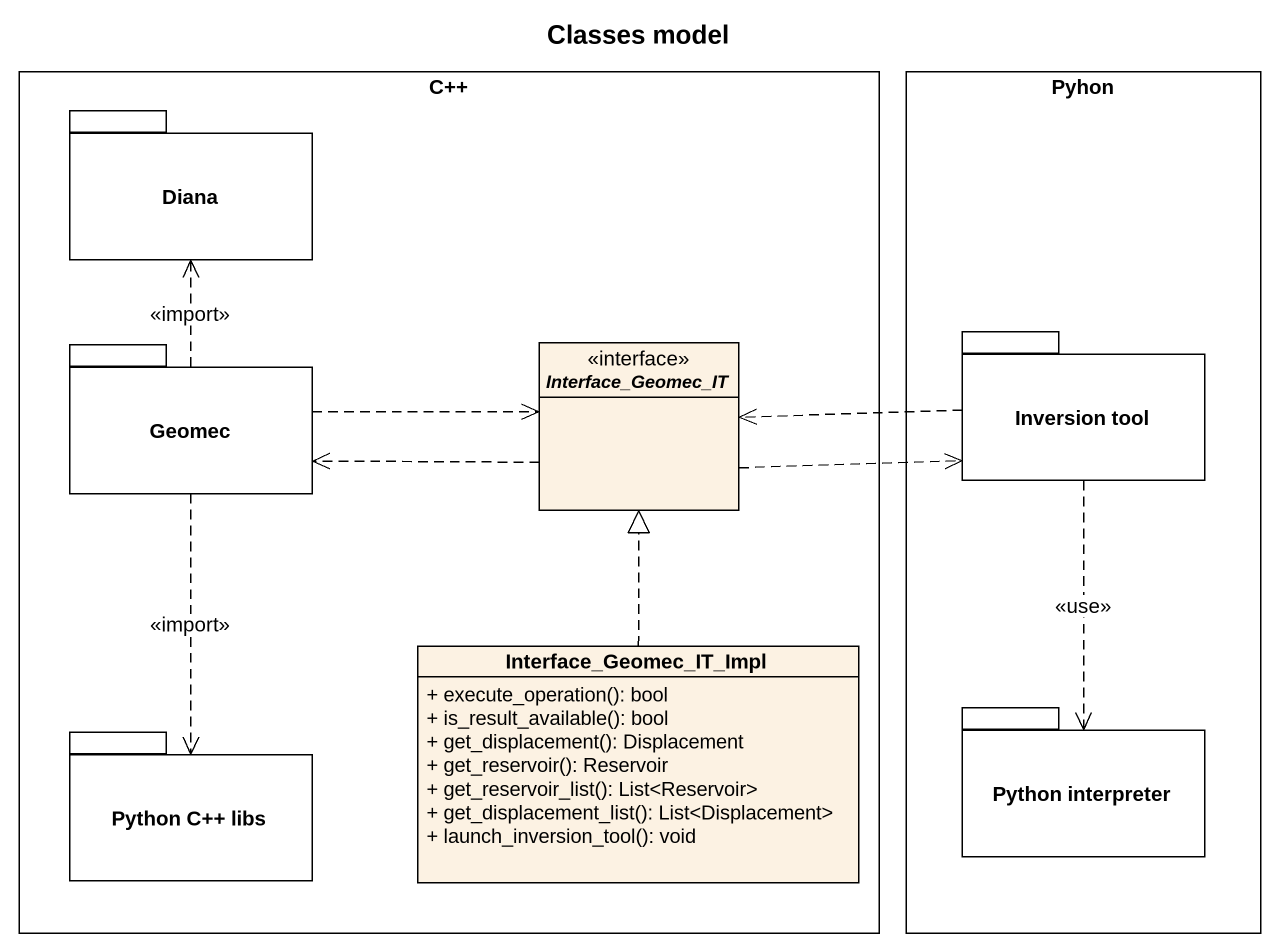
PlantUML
@startuml
title Classes model
hide circle
hide empty members
skinparam classAttributeIconSize 0
rectangle "C++" as C {
  package Diana {
  }
  package Geomec {
  }
  interface Interface_Geomec_IT
  class Interface_Geomec_IT_Impl {
    + execute_operation(): bool
    + is_result_available(): bool
    + get_displacement(): Displacement
    + get_reservoir(): Reservoir
    + get_reservoir_list(): List<Reservoir>
    + get_displacement_list(): List<Displacement>
    + launch_inversion_tool(): void
  }
  package "Python C++ libs" as Python_C_libs {
  }
}
rectangle Pyhon {
  package "Inversion tool" as Inversion_tool {
  }
  package "Python interpreter" as Python_interpreter {
  }
}
Geomec .up.> Diana : <<import>>
Geomec .right.> Interface_Geomec_IT
Geomec ..> Python_C_libs : <<import>>
Interface_Geomec_IT .left.> Geomec
Interface_Geomec_IT .right.> Inversion_tool
Inversion_tool .left.> Interface_Geomec_IT
Inversion_tool ..> Python_interpreter : <<use>>
Interface_Geomec_IT_Impl .up.|> Interface_Geomec_IT
@enduml
